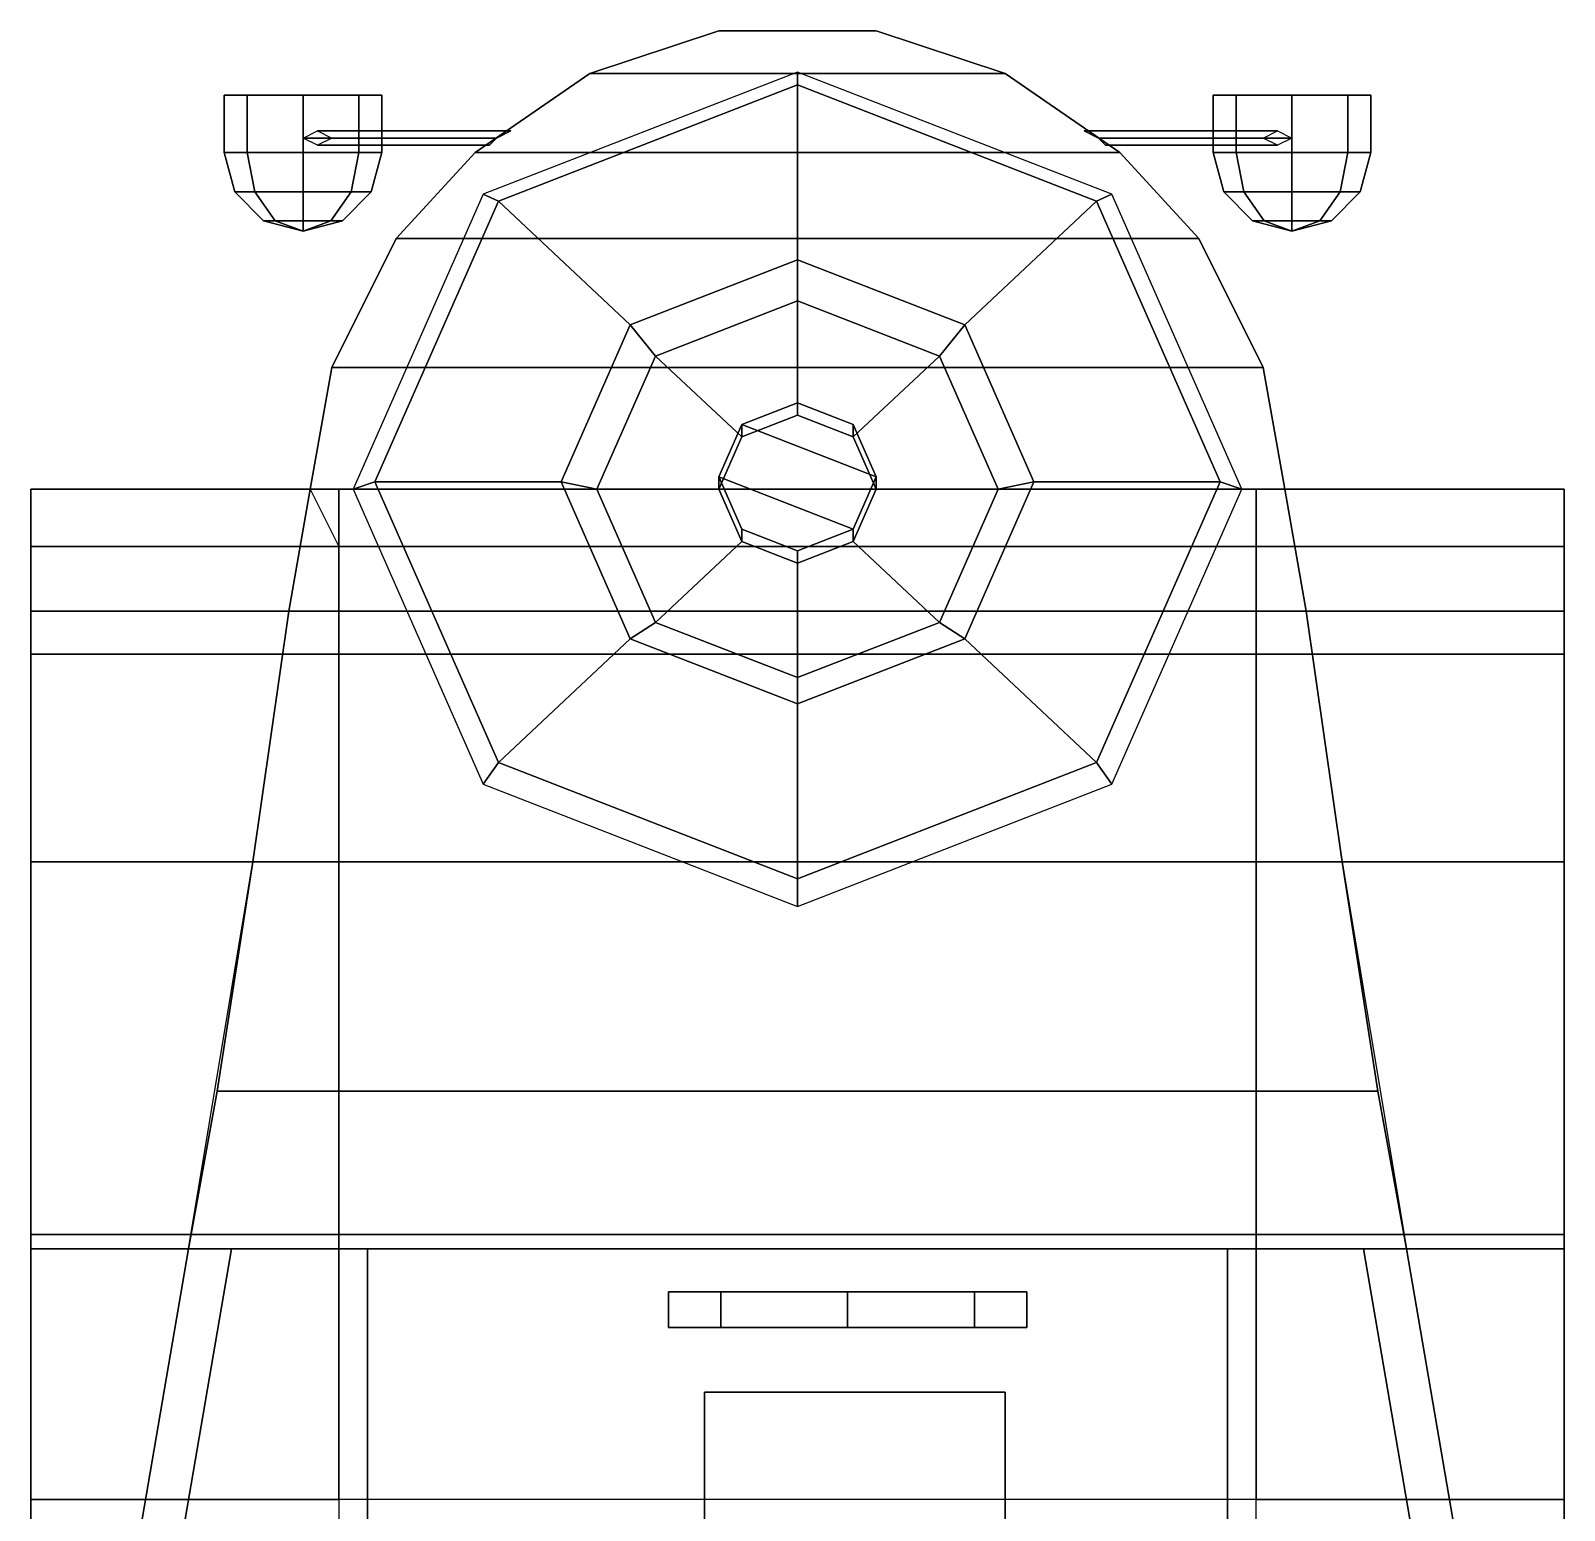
# Model space of a CAD drawing. Extents: x -1.17 to 1.17, y -2.49 to 3.22.
# Drawn here: x -1.07 to 1.07, y 1.155 to 3.22 of the extents above; entities that cross this region are included whole.
import ezdxf

# ---------------------------------------------------------------- set-up
doc = ezdxf.new("R2010")
doc.units = 0
doc.layers.get('0').update_dxf_attribs({"linetype": 'CONTINUOUS'})
doc.layers.add('MUDGUARDS', color=6, linetype='CONTINUOUS')

msp = doc.modelspace()

# ---------------------------------------------------------------- linework, layer by layer
for points in [[(-0.11, 3.22, 0.94), (-0.29, 3.16, 0.79), (-0.29, 3.16, 1), (-0.11, 3.22, 0.97)], [(-0.11, 3.22, 0.97), (-0.29, 3.16, 1), (0.29, 3.16, 1), (0.11, 3.22, 0.97)], [(0.11, 3.22, 0.94), (0.29, 3.16, 0.79), (-0.29, 3.16, 0.79), (-0.11, 3.22, 0.94)], [(0.11, 3.22, 0.97), (0.11, 3.22, 0.94), (-0.11, 3.22, 0.94), (-0.11, 3.22, 0.97)], [(0.29, 3.16, 1), (0.29, 3.16, 0.79), (0.11, 3.22, 0.94), (0.11, 3.22, 0.97)], [(-0.29, 3.16, 0.73), (-0.45, 3.05, 0.69), (-0.45, 3.05, 1.04), (-0.29, 3.16, 1)], [(-0.29, 3.16, 1), (-0.45, 3.05, 1.04), (0.45, 3.05, 1.04), (0.29, 3.16, 1)], [(0.29, 3.16, 0.73), (0.45, 3.05, 0.69), (-0.45, 3.05, 0.69), (-0.29, 3.16, 0.73)], [(0, 3.1621, 0.9966), (-0.4384, 2.9916, 1.0591), (-0.4172, 2.982, 1.0945), (0, 3.1443, 1.0351)], [(0.29, 3.16, 0.79), (0.29, 3.16, 0.73), (-0.29, 3.16, 0.73), (-0.29, 3.16, 0.79)], [(0.4384, 2.9916, 1.0591), (0, 3.1621, 0.9966), (0, 3.1443, 1.0351), (0.4172, 2.982, 1.0945)], [(0.45, 3.05, 1.04), (0.45, 3.05, 0.69), (0.29, 3.16, 0.73), (0.29, 3.16, 1)], [(-0.7678, 3.13, 0.9478), (-0.8, 3.13, 0.87), (-0.8, 3.05, 0.87), (-0.7678, 3.05, 0.9478)], [(-0.8, 3.13, 0.87), (-0.7678, 3.13, 0.7922), (-0.7678, 3.05, 0.7922), (-0.8, 3.05, 0.87)], [(-0.6122, 3.13, 0.9478), (-0.8, 3.13, 0.87), (-0.7678, 3.13, 0.9478), (-0.69, 3.13, 0.98)], [(-0.58, 3.13, 0.87), (-0.7678, 3.13, 0.7922), (-0.8, 3.13, 0.87), (-0.6122, 3.13, 0.9478)], [(-0.69, 3.13, 0.98), (-0.7678, 3.13, 0.9478), (-0.7678, 3.05, 0.9478), (-0.69, 3.05, 0.98)], [(-0.7678, 3.13, 0.7922), (-0.69, 3.13, 0.76), (-0.69, 3.05, 0.76), (-0.7678, 3.05, 0.7922)], [(-0.6122, 3.13, 0.7922), (-0.69, 3.13, 0.76), (-0.7678, 3.13, 0.7922), (-0.58, 3.13, 0.87)], [(-0.6122, 3.13, 0.9478), (-0.69, 3.13, 0.98), (-0.69, 3.05, 0.98), (-0.6122, 3.05, 0.9478)], [(-0.69, 3.13, 0.76), (-0.6122, 3.13, 0.7922), (-0.6122, 3.05, 0.7922), (-0.69, 3.05, 0.76)], [(-0.58, 3.13, 0.87), (-0.6122, 3.13, 0.9478), (-0.6122, 3.05, 0.9478), (-0.58, 3.05, 0.87)], [(-0.6122, 3.13, 0.7922), (-0.58, 3.13, 0.87), (-0.58, 3.05, 0.87), (-0.6122, 3.05, 0.7922)], [(0, 3.1443, 1.0351), (-0.4172, 2.982, 1.0945), (-0.2333, 2.8094, 1.1578), (0, 2.9002, 1.1246)], [(0.4172, 2.982, 1.0945), (0, 3.1443, 1.0351), (0, 2.9002, 1.1246), (0.2333, 2.8094, 1.1578)], [(0.8, 3.13, 0.87), (0.6122, 3.13, 0.7922), (0.58, 3.13, 0.87), (0.7678, 3.13, 0.9478)], [(0.7678, 3.13, 0.9478), (0.58, 3.13, 0.87), (0.6122, 3.13, 0.9478), (0.69, 3.13, 0.98)], [(0.6122, 3.13, 0.9478), (0.58, 3.13, 0.87), (0.58, 3.05, 0.87), (0.6122, 3.05, 0.9478)], [(0.58, 3.13, 0.87), (0.6122, 3.13, 0.7922), (0.6122, 3.05, 0.7922), (0.58, 3.05, 0.87)], [(0.7678, 3.13, 0.7922), (0.69, 3.13, 0.76), (0.6122, 3.13, 0.7922), (0.8, 3.13, 0.87)], [(0.6122, 3.13, 0.7922), (0.69, 3.13, 0.76), (0.69, 3.05, 0.76), (0.6122, 3.05, 0.7922)], [(0.69, 3.13, 0.98), (0.6122, 3.13, 0.9478), (0.6122, 3.05, 0.9478), (0.69, 3.05, 0.98)], [(0.69, 3.13, 0.76), (0.7678, 3.13, 0.7922), (0.7678, 3.05, 0.7922), (0.69, 3.05, 0.76)], [(0.7678, 3.13, 0.9478), (0.69, 3.13, 0.98), (0.69, 3.05, 0.98), (0.7678, 3.05, 0.9478)], [(0.8, 3.13, 0.87), (0.7678, 3.13, 0.9478), (0.7678, 3.05, 0.9478), (0.8, 3.05, 0.87)], [(0.7678, 3.13, 0.7922), (0.8, 3.13, 0.87), (0.8, 3.05, 0.87), (0.7678, 3.05, 0.7922)], [(-0.4, 3.08, 0.77), (-0.42, 3.07, 0.76), (-0.69, 3.07, 0.76), (-0.67, 3.08, 0.77)], [(-0.42, 3.07, 0.76), (-0.43, 3.06, 0.77), (-0.67, 3.06, 0.77), (-0.69, 3.07, 0.76)], [(-0.42, 3.07, 0.78), (-0.4, 3.08, 0.77), (-0.67, 3.08, 0.77), (-0.65, 3.07, 0.78)], [(-0.43, 3.06, 0.77), (-0.42, 3.07, 0.78), (-0.65, 3.07, 0.78), (-0.67, 3.06, 0.77)], [(0.42, 3.07, 0.76), (0.4, 3.08, 0.77), (0.67, 3.08, 0.77), (0.69, 3.07, 0.76)], [(0.4, 3.08, 0.77), (0.42, 3.07, 0.78), (0.65, 3.07, 0.78), (0.67, 3.08, 0.77)], [(0.43, 3.06, 0.77), (0.42, 3.07, 0.76), (0.69, 3.07, 0.76), (0.67, 3.06, 0.77)], [(0.42, 3.07, 0.78), (0.43, 3.06, 0.77), (0.67, 3.06, 0.77), (0.65, 3.07, 0.78)], [(-0.7574, 2.995, 0.9374), (-0.7678, 3.05, 0.9478), (-0.8, 3.05, 0.87), (-0.7853, 2.995, 0.87)], [(-0.7853, 2.995, 0.87), (-0.8, 3.05, 0.87), (-0.7678, 3.05, 0.7922), (-0.7574, 2.995, 0.8026)], [(-0.69, 2.995, 0.9653), (-0.69, 3.05, 0.98), (-0.7678, 3.05, 0.9478), (-0.7574, 2.995, 0.9374)], [(-0.7574, 2.995, 0.8026), (-0.7678, 3.05, 0.7922), (-0.69, 3.05, 0.76), (-0.69, 2.995, 0.7747)], [(-0.6226, 2.995, 0.9374), (-0.6122, 3.05, 0.9478), (-0.69, 3.05, 0.98), (-0.69, 2.995, 0.9653)], [(-0.69, 2.995, 0.7747), (-0.69, 3.05, 0.76), (-0.6122, 3.05, 0.7922), (-0.6226, 2.995, 0.8026)], [(-0.5947, 2.995, 0.87), (-0.58, 3.05, 0.87), (-0.6122, 3.05, 0.9478), (-0.6226, 2.995, 0.9374)], [(-0.6226, 2.995, 0.8026), (-0.6122, 3.05, 0.7922), (-0.58, 3.05, 0.87), (-0.5947, 2.995, 0.87)], [(-0.45, 3.05, 0.69), (-0.56, 2.93, 0.65), (-0.56, 2.93, 1.08), (-0.45, 3.05, 1.04)], [(-0.45, 3.05, 1.04), (-0.56, 2.93, 1.08), (0.56, 2.93, 1.08), (0.45, 3.05, 1.04)], [(0.45, 3.05, 0.69), (0.56, 2.93, 0.65), (-0.56, 2.93, 0.65), (-0.45, 3.05, 0.69)], [(0.56, 2.93, 1.08), (0.56, 2.93, 0.65), (0.45, 3.05, 0.69), (0.45, 3.05, 1.04)], [(0.6226, 2.995, 0.9374), (0.6122, 3.05, 0.9478), (0.58, 3.05, 0.87), (0.5947, 2.995, 0.87)], [(0.5947, 2.995, 0.87), (0.58, 3.05, 0.87), (0.6122, 3.05, 0.7922), (0.6226, 2.995, 0.8026)], [(0.6226, 2.995, 0.8026), (0.6122, 3.05, 0.7922), (0.69, 3.05, 0.76), (0.69, 2.995, 0.7747)], [(0.69, 2.995, 0.9653), (0.69, 3.05, 0.98), (0.6122, 3.05, 0.9478), (0.6226, 2.995, 0.9374)], [(0.69, 2.995, 0.7747), (0.69, 3.05, 0.76), (0.7678, 3.05, 0.7922), (0.7574, 2.995, 0.8026)], [(0.7574, 2.995, 0.9374), (0.7678, 3.05, 0.9478), (0.69, 3.05, 0.98), (0.69, 2.995, 0.9653)], [(0.7853, 2.995, 0.87), (0.8, 3.05, 0.87), (0.7678, 3.05, 0.9478), (0.7574, 2.995, 0.9374)], [(0.7574, 2.995, 0.8026), (0.7678, 3.05, 0.7922), (0.8, 3.05, 0.87), (0.7853, 2.995, 0.87)], [(-0.7289, 2.9547, 0.9089), (-0.7574, 2.995, 0.9374), (-0.7853, 2.995, 0.87), (-0.745, 2.9547, 0.87)], [(-0.745, 2.9547, 0.87), (-0.7853, 2.995, 0.87), (-0.7574, 2.995, 0.8026), (-0.7289, 2.9547, 0.8311)], [(-0.69, 2.9547, 0.925), (-0.69, 2.995, 0.9653), (-0.7574, 2.995, 0.9374), (-0.7289, 2.9547, 0.9089)], [(-0.7289, 2.9547, 0.8311), (-0.7574, 2.995, 0.8026), (-0.69, 2.995, 0.7747), (-0.69, 2.9547, 0.815)], [(-0.6511, 2.9547, 0.9089), (-0.6226, 2.995, 0.9374), (-0.69, 2.995, 0.9653), (-0.69, 2.9547, 0.925)], [(-0.69, 2.9547, 0.815), (-0.69, 2.995, 0.7747), (-0.6226, 2.995, 0.8026), (-0.6511, 2.9547, 0.8311)], [(-0.635, 2.9547, 0.87), (-0.5947, 2.995, 0.87), (-0.6226, 2.995, 0.9374), (-0.6511, 2.9547, 0.9089)], [(-0.6511, 2.9547, 0.8311), (-0.6226, 2.995, 0.8026), (-0.5947, 2.995, 0.87), (-0.635, 2.9547, 0.87)], [(-0.4384, 2.9916, 1.0591), (-0.62, 2.58, 1.21), (-0.59, 2.5903, 1.2382), (-0.4172, 2.982, 1.0945)], [(-0.4172, 2.982, 1.0945), (-0.59, 2.5903, 1.2382), (-0.33, 2.5903, 1.2382), (-0.2333, 2.8094, 1.1578)], [(0.59, 2.5903, 1.2382), (0.4172, 2.982, 1.0945), (0.2333, 2.8094, 1.1578), (0.33, 2.5903, 1.2382)], [(0.62, 2.58, 1.21), (0.4384, 2.9916, 1.0591), (0.4172, 2.982, 1.0945), (0.59, 2.5903, 1.2382)], [(0.6511, 2.9547, 0.9089), (0.6226, 2.995, 0.9374), (0.5947, 2.995, 0.87), (0.635, 2.9547, 0.87)], [(0.635, 2.9547, 0.87), (0.5947, 2.995, 0.87), (0.6226, 2.995, 0.8026), (0.6511, 2.9547, 0.8311)], [(0.69, 2.9547, 0.925), (0.69, 2.995, 0.9653), (0.6226, 2.995, 0.9374), (0.6511, 2.9547, 0.9089)], [(0.6511, 2.9547, 0.8311), (0.6226, 2.995, 0.8026), (0.69, 2.995, 0.7747), (0.69, 2.9547, 0.815)], [(0.7289, 2.9547, 0.9089), (0.7574, 2.995, 0.9374), (0.69, 2.995, 0.9653), (0.69, 2.9547, 0.925)], [(0.69, 2.9547, 0.815), (0.69, 2.995, 0.7747), (0.7574, 2.995, 0.8026), (0.7289, 2.9547, 0.8311)], [(0.745, 2.9547, 0.87), (0.7853, 2.995, 0.87), (0.7574, 2.995, 0.9374), (0.7289, 2.9547, 0.9089)], [(0.7289, 2.9547, 0.8311), (0.7574, 2.995, 0.8026), (0.7853, 2.995, 0.87), (0.745, 2.9547, 0.87)], [(-0.69, 2.94, 0.87), (-0.7289, 2.9547, 0.9089), (-0.745, 2.9547, 0.87), (-0.69, 2.94, 0.87)], [(-0.69, 2.94, 0.87), (-0.745, 2.9547, 0.87), (-0.7289, 2.9547, 0.8311), (-0.69, 2.94, 0.87)], [(-0.69, 2.94, 0.87), (-0.69, 2.9547, 0.925), (-0.7289, 2.9547, 0.9089), (-0.69, 2.94, 0.87)], [(-0.69, 2.94, 0.87), (-0.7289, 2.9547, 0.8311), (-0.69, 2.9547, 0.815), (-0.69, 2.94, 0.87)], [(-0.69, 2.94, 0.87), (-0.635, 2.9547, 0.87), (-0.6511, 2.9547, 0.9089), (-0.69, 2.94, 0.87)], [(-0.69, 2.94, 0.87), (-0.6511, 2.9547, 0.9089), (-0.69, 2.9547, 0.925), (-0.69, 2.94, 0.87)], [(-0.69, 2.94, 0.87), (-0.69, 2.9547, 0.815), (-0.6511, 2.9547, 0.8311), (-0.69, 2.94, 0.87)], [(-0.69, 2.94, 0.87), (-0.6511, 2.9547, 0.8311), (-0.635, 2.9547, 0.87), (-0.69, 2.94, 0.87)], [(0.69, 2.94, 0.87), (0.635, 2.9547, 0.87), (0.6511, 2.9547, 0.8311), (0.69, 2.94, 0.87)], [(0.69, 2.94, 0.87), (0.6511, 2.9547, 0.9089), (0.635, 2.9547, 0.87), (0.69, 2.94, 0.87)], [(0.69, 2.94, 0.87), (0.69, 2.9547, 0.925), (0.6511, 2.9547, 0.9089), (0.69, 2.94, 0.87)], [(0.69, 2.94, 0.87), (0.6511, 2.9547, 0.8311), (0.69, 2.9547, 0.815), (0.69, 2.94, 0.87)], [(0.69, 2.94, 0.87), (0.7289, 2.9547, 0.9089), (0.69, 2.9547, 0.925), (0.69, 2.94, 0.87)], [(0.69, 2.94, 0.87), (0.7289, 2.9547, 0.8311), (0.745, 2.9547, 0.87), (0.69, 2.94, 0.87)], [(0.69, 2.94, 0.87), (0.69, 2.9547, 0.815), (0.7289, 2.9547, 0.8311), (0.69, 2.94, 0.87)], [(0.69, 2.94, 0.87), (0.745, 2.9547, 0.87), (0.7289, 2.9547, 0.9089), (0.69, 2.94, 0.87)], [(-0.56, 2.93, 0.65), (-0.65, 2.75, 0.58), (-0.65, 2.75, 1.15), (-0.56, 2.93, 1.08)], [(-0.56, 2.93, 1.08), (-0.65, 2.75, 1.15), (0.65, 2.75, 1.15), (0.56, 2.93, 1.08)], [(0.56, 2.93, 0.65), (0.65, 2.75, 0.58), (-0.65, 2.75, 0.58), (-0.56, 2.93, 0.65)], [(0.65, 2.75, 1.15), (0.65, 2.75, 0.58), (0.56, 2.93, 0.65), (0.56, 2.93, 1.08)], [(0, 2.9002, 1.1246), (-0.2333, 2.8094, 1.1578), (-0.198, 2.7659, 1.1418), (0, 2.8429, 1.1136)], [(0.2333, 2.8094, 1.1578), (0, 2.9002, 1.1246), (0, 2.8429, 1.1136), (0.198, 2.7659, 1.1418)], [(-0.0778, 2.653, 1.1832), (0, 2.6833, 1.1721), (0, 2.8429, 1.1136), (-0.198, 2.7659, 1.1418)], [(0, 2.6833, 1.1721), (0.0778, 2.653, 1.1832), (0.198, 2.7659, 1.1418), (0, 2.8429, 1.1136)], [(-0.2333, 2.8094, 1.1578), (-0.33, 2.5903, 1.2382), (-0.28, 2.58, 1.21), (-0.198, 2.7659, 1.1418)], [(0.33, 2.5903, 1.2382), (0.2333, 2.8094, 1.1578), (0.198, 2.7659, 1.1418), (0.28, 2.58, 1.21)], [(-0.11, 2.58, 1.21), (-0.0778, 2.653, 1.1832), (-0.198, 2.7659, 1.1418), (-0.28, 2.58, 1.21)], [(0.0778, 2.653, 1.1832), (0.11, 2.58, 1.21), (0.28, 2.58, 1.21), (0.198, 2.7659, 1.1418)], [(0.65, 2.75, 0.58), (0.68, 2.58, 0.52), (-0.68, 2.58, 0.52), (-0.65, 2.75, 0.58)], [(-0.65, 2.75, 0.58), (-0.68, 2.58, 0.52), (-0.68, 2.58, 1.21), (-0.65, 2.75, 1.15)], [(-0.65, 2.75, 1.15), (-0.68, 2.58, 1.21), (0.68, 2.58, 1.21), (0.65, 2.75, 1.15)], [(0.68, 2.58, 1.21), (0.68, 2.58, 0.52), (0.65, 2.75, 0.58), (0.65, 2.75, 1.15)], [(-0.0778, 2.6702, 1.2302), (0.11, 2.5972, 1.2569), (0.0778, 2.6702, 1.2302), (0, 2.7005, 1.2191)], [(-0.0778, 2.6702, 1.2302), (0, 2.7005, 1.2191), (0, 2.6833, 1.1721), (-0.0778, 2.653, 1.1832)], [(0, 2.7005, 1.2191), (0.0778, 2.6702, 1.2302), (0.0778, 2.653, 1.1832), (0, 2.6833, 1.1721)], [(-0.11, 2.5972, 1.2569), (-0.0778, 2.6702, 1.2302), (-0.0778, 2.653, 1.1832), (-0.11, 2.58, 1.21)], [(-0.11, 2.5972, 1.2569), (0.0778, 2.5242, 1.2837), (0.11, 2.5972, 1.2569), (-0.0778, 2.6702, 1.2302)], [(0.0778, 2.6702, 1.2302), (0.11, 2.5972, 1.2569), (0.11, 2.58, 1.21), (0.0778, 2.653, 1.1832)], [(-0.62, 2.58, 1.21), (-0.4384, 2.1684, 1.3609), (-0.4172, 2.1986, 1.3818), (-0.59, 2.5903, 1.2382)], [(-0.59, 2.5903, 1.2382), (-0.4172, 2.1986, 1.3818), (-0.2333, 2.3712, 1.3185), (-0.33, 2.5903, 1.2382)], [(-0.33, 2.5903, 1.2382), (-0.2333, 2.3712, 1.3185), (-0.198, 2.3941, 1.2782), (-0.28, 2.58, 1.21)], [(-0.0778, 2.5242, 1.2837), (-0.11, 2.5972, 1.2569), (-0.11, 2.58, 1.21), (-0.0778, 2.507, 1.2368)], [(-0.0778, 2.5242, 1.2837), (0, 2.4939, 1.2948), (0.0778, 2.5242, 1.2837), (-0.11, 2.5972, 1.2569)], [(0.11, 2.5972, 1.2569), (0.0778, 2.5242, 1.2837), (0.0778, 2.507, 1.2368), (0.11, 2.58, 1.21)], [(0.2333, 2.3712, 1.3185), (0.33, 2.5903, 1.2382), (0.28, 2.58, 1.21), (0.198, 2.3941, 1.2782)], [(0.4172, 2.1986, 1.3818), (0.59, 2.5903, 1.2382), (0.33, 2.5903, 1.2382), (0.2333, 2.3712, 1.3185)], [(0.4384, 2.1684, 1.3609), (0.62, 2.58, 1.21), (0.59, 2.5903, 1.2382), (0.4172, 2.1986, 1.3818)], [(-0.68, 2.58, 1.21), (-0.71, 2.41, 1.28), (0.71, 2.41, 1.28), (0.68, 2.58, 1.21)], [(-0.68, 2.58, 0.76), (-0.71, 2.41, 1.25), (-0.71, 2.41, 1.28), (-0.68, 2.58, 1.21)], [(-0.64, 2.58, 0.52), (-0.64, 2.5, 0.49), (-0.64, 2.5, 0.79), (-0.64, 2.58, 0.76)], [(0.64, 2.58, 0.52), (0.64, 2.5, 0.49), (-0.64, 2.5, 0.49), (-0.64, 2.58, 0.52)], [(-0.0778, 2.507, 1.2368), (-0.11, 2.58, 1.21), (-0.28, 2.58, 1.21), (-0.198, 2.3941, 1.2782)], [(0.11, 2.58, 1.21), (0.0778, 2.507, 1.2368), (0.198, 2.3941, 1.2782), (0.28, 2.58, 1.21)], [(0.64, 2.5, 0.79), (0.64, 2.5, 0.49), (0.64, 2.58, 0.52), (0.64, 2.58, 0.76)], [(0.71, 2.41, 1.28), (0.71, 2.41, 1.25), (0.68, 2.58, 0.76), (0.68, 2.58, 1.21)], [(0, 2.4767, 1.2479), (-0.0778, 2.507, 1.2368), (-0.198, 2.3941, 1.2782), (0, 2.3171, 1.3064)], [(0, 2.4939, 1.2948), (-0.0778, 2.5242, 1.2837), (-0.0778, 2.507, 1.2368), (0, 2.4767, 1.2479)], [(0.0778, 2.5242, 1.2837), (0, 2.4939, 1.2948), (0, 2.4767, 1.2479), (0.0778, 2.507, 1.2368)], [(0.0778, 2.507, 1.2368), (0, 2.4767, 1.2479), (0, 2.3171, 1.3064), (0.198, 2.3941, 1.2782)], [(-0.64, 2.5, 0.49), (-0.64, 2.35, 0.49), (-0.64, 2.35, 1.21), (-0.64, 2.5, 0.79)], [(0.64, 2.5, 0.49), (0.64, 2.35, 0.49), (-0.64, 2.35, 0.49), (-0.64, 2.5, 0.49)], [(0.64, 2.35, 1.21), (0.64, 2.35, 0.49), (0.64, 2.5, 0.49), (0.64, 2.5, 0.79)], [(-0.71, 2.41, 1.28), (-0.76, 2.06, 1.4), (0.76, 2.06, 1.4), (0.71, 2.41, 1.28)], [(-0.71, 2.41, 1.25), (-0.76, 2.06, 1.38), (-0.76, 2.06, 1.4), (-0.71, 2.41, 1.28)], [(0.76, 2.06, 1.4), (0.76, 2.06, 1.38), (0.71, 2.41, 1.25), (0.71, 2.41, 1.28)], [(-0.2333, 2.3712, 1.3185), (0, 2.2805, 1.3518), (0, 2.3171, 1.3064), (-0.198, 2.3941, 1.2782)], [(0, 2.2805, 1.3518), (0.2333, 2.3712, 1.3185), (0.198, 2.3941, 1.2782), (0, 2.3171, 1.3064)], [(-0.4172, 2.1986, 1.3818), (0, 2.0364, 1.4413), (0, 2.2805, 1.3518), (-0.2333, 2.3712, 1.3185)], [(0, 2.0364, 1.4413), (0.4172, 2.1986, 1.3818), (0.2333, 2.3712, 1.3185), (0, 2.2805, 1.3518)], [(-0.64, 2.35, 0.49), (-0.64, 2.06, 0.49), (-0.64, 2.06, 1.32), (-0.64, 2.35, 1.21)], [(0.64, 2.35, 0.49), (0.64, 2.06, 0.49), (-0.64, 2.06, 0.49), (-0.64, 2.35, 0.49)], [(0.64, 2.06, 1.32), (0.64, 2.06, 0.49), (0.64, 2.35, 0.49), (0.64, 2.35, 1.21)], [(-0.4384, 2.1684, 1.3609), (0, 1.9979, 1.4234), (0, 2.0364, 1.4413), (-0.4172, 2.1986, 1.3818)], [(0, 1.9979, 1.4234), (0.4384, 2.1684, 1.3609), (0.4172, 2.1986, 1.3818), (0, 2.0364, 1.4413)], [(-0.76, 2.06, 1.38), (-0.81, 1.74, 1.38), (-0.81, 1.74, 1.52), (-0.76, 2.06, 1.4)], [(-0.76, 2.06, 1.4), (-0.81, 1.74, 1.52), (0.81, 1.74, 1.52), (0.76, 2.06, 1.4)], [(-0.64, 2.06, 0.49), (-0.64, 1.54, 0.49), (-0.64, 1.54, 1.32), (-0.64, 2.06, 1.32)], [(0.64, 2.06, 0.49), (0.64, 1.54, 0.49), (-0.64, 1.54, 0.49), (-0.64, 2.06, 0.49)], [(0.64, 1.54, 1.32), (0.64, 1.54, 0.49), (0.64, 2.06, 0.49), (0.64, 2.06, 1.32)], [(0.81, 1.74, 1.52), (0.81, 1.74, 1.38), (0.76, 2.06, 1.38), (0.76, 2.06, 1.4)], [(-0.81, 1.74, 1.38), (-0.85, 1.52, 1.38), (-0.85, 1.52, 1.52), (-0.81, 1.74, 1.52)], [(-0.81, 1.74, 1.52), (-0.85, 1.52, 1.52), (0.85, 1.52, 1.52), (0.81, 1.74, 1.52)], [(0.85, 1.52, 1.52), (0.85, 1.52, 1.38), (0.81, 1.74, 1.38), (0.81, 1.74, 1.52)], [(-0.85, 1.52, 1.38), (-0.92, 1.11, 0.98), (-0.92, 1.11, 1.52), (-0.85, 1.52, 1.52)], [(-0.85, 1.52, 1.52), (-0.92, 1.11, 1.52), (-0.86, 1.11, 1.52), (-0.79, 1.52, 1.52)], [(-0.86, 1.11, 1.52), (-0.86, 1.11, 0.98), (-0.79, 1.52, 1.38), (-0.79, 1.52, 1.52)], [(-0.79, 1.52, 1.38), (-0.86, 1.11, 1.38), (-0.6, 1.11, 1.38), (-0.6, 1.52, 1.38)], [(-0.79, 1.52, 1.38), (0.79, 1.52, 1.38), (0.79, 1.52, 1.52), (-0.79, 1.52, 1.52)], [(-0.64, 1.54, 0.49), (-0.64, 1.17, 0.49), (-0.64, 1.17, 0.95), (-0.64, 1.54, 1.32)], [(0.64, 1.54, 0.49), (0.64, 1.17, 0.49), (-0.64, 1.17, 0.49), (-0.64, 1.54, 0.49)], [(-0.6, 1.52, 0.72), (0.6, 1.52, 0.72), (0.6, 1.52, 1.38), (-0.6, 1.52, 1.38)], [(-0.6, 1.11, 1.38), (-0.6, 1.11, 0.72), (-0.6, 1.52, 0.72), (-0.6, 1.52, 1.38)], [(-0.6, 1.52, 0.72), (-0.6, 1.11, 0.72), (0.6, 1.11, 0.72), (0.6, 1.52, 0.72)], [(0.6, 1.52, 1.38), (0.6, 1.11, 1.38), (0.86, 1.11, 1.38), (0.79, 1.52, 1.38)], [(0.6, 1.52, 0.72), (0.6, 1.11, 0.72), (0.6, 1.11, 1.38), (0.6, 1.52, 1.38)], [(0.64, 1.17, 0.95), (0.64, 1.17, 0.49), (0.64, 1.54, 0.49), (0.64, 1.54, 1.32)], [(0.79, 1.52, 1.52), (0.86, 1.11, 1.52), (0.92, 1.11, 1.52), (0.85, 1.52, 1.52)], [(0.79, 1.52, 1.38), (0.86, 1.11, 0.98), (0.86, 1.11, 1.52), (0.79, 1.52, 1.52)], [(0.92, 1.11, 1.52), (0.92, 1.11, 0.98), (0.85, 1.52, 1.38), (0.85, 1.52, 1.52)], [(-0.1068, 1.46, 1.5268), (-0.18, 1.46, 1.35), (-0.18, 1.41, 1.35), (-0.1068, 1.41, 1.5268)], [(-0.18, 1.46, 1.35), (-0.1068, 1.46, 1.1732), (-0.1068, 1.41, 1.1732), (-0.18, 1.41, 1.35)], [(0.2468, 1.46, 1.5268), (-0.18, 1.46, 1.35), (-0.1068, 1.46, 1.5268), (0.07, 1.46, 1.6)], [(0.32, 1.46, 1.35), (-0.1068, 1.46, 1.1732), (-0.18, 1.46, 1.35), (0.2468, 1.46, 1.5268)], [(0.07, 1.46, 1.6), (-0.1068, 1.46, 1.5268), (-0.1068, 1.41, 1.5268), (0.07, 1.41, 1.6)], [(-0.1068, 1.46, 1.1732), (0.07, 1.46, 1.1), (0.07, 1.41, 1.1), (-0.1068, 1.41, 1.1732)], [(0.2468, 1.46, 1.1732), (0.07, 1.46, 1.1), (-0.1068, 1.46, 1.1732), (0.32, 1.46, 1.35)], [(0.2468, 1.46, 1.5268), (0.07, 1.46, 1.6), (0.07, 1.41, 1.6), (0.2468, 1.41, 1.5268)], [(0.07, 1.46, 1.1), (0.2468, 1.46, 1.1732), (0.2468, 1.41, 1.1732), (0.07, 1.41, 1.1)], [(0.32, 1.46, 1.35), (0.2468, 1.46, 1.5268), (0.2468, 1.41, 1.5268), (0.32, 1.41, 1.35)], [(0.2468, 1.46, 1.1732), (0.32, 1.46, 1.35), (0.32, 1.41, 1.35), (0.2468, 1.41, 1.1732)], [(-0.1068, 1.41, 1.1732), (0.32, 1.41, 1.35), (0.2468, 1.41, 1.5268), (-0.18, 1.41, 1.35)], [(-0.18, 1.41, 1.35), (0.2468, 1.41, 1.5268), (0.07, 1.41, 1.6), (-0.1068, 1.41, 1.5268)], [(0.07, 1.41, 1.1), (0.2468, 1.41, 1.1732), (0.32, 1.41, 1.35), (-0.1068, 1.41, 1.1732)], [(-0.13, 1.32, 0.72), (-0.13, 0.98, 0.72), (-0.13, 0.98, 1.01), (-0.13, 1.32, 1.01)], [(-0.13, 0.98, 1.01), (0.29, 0.98, 1.01), (0.29, 1.32, 1.01), (-0.13, 1.32, 1.01)], [(-0.13, 1.32, 1.01), (0.29, 1.32, 1.01), (0.29, 1.32, 0.72), (-0.13, 1.32, 0.72)], [(0.29, 1.32, 1.01), (0.29, 0.98, 1.01), (0.29, 0.98, 0.72), (0.29, 1.32, 0.72)]]:
    msp.add_3dface(points)
at = {"layer": 'MUDGUARDS'}
for points in [[(-1.07, 2.58, 0.76), (-1.07, 2.5, 0.79), (-1.07, 2.35, 1.21), (-1.07, 2.41, 1.25)], [(-0.71, 2.41, 1.25), (-0.68, 2.58, 0.76), (-1.07, 2.58, 0.76), (-1.07, 2.41, 1.25)], [(-0.68, 2.58, 0.76), (-0.64, 2.5, 0.79), (-1.07, 2.5, 0.79), (-1.07, 2.58, 0.76)], [(1.07, 2.58, 0.76), (1.07, 2.5, 0.79), (0.64, 2.5, 0.79), (0.64, 2.58, 0.76)], [(1.07, 2.41, 1.25), (1.07, 2.58, 0.76), (0.68, 2.58, 0.76), (0.71, 2.41, 1.25)], [(1.07, 2.35, 1.21), (1.07, 2.5, 0.79), (1.07, 2.58, 0.76), (1.07, 2.41, 1.25)], [(-1.07, 2.35, 1.21), (-1.07, 2.5, 0.79), (-0.64, 2.5, 0.79), (-0.64, 2.35, 1.21)], [(0.64, 2.35, 1.21), (0.64, 2.5, 0.79), (1.07, 2.5, 0.79), (1.07, 2.35, 1.21)], [(-1.07, 2.41, 1.25), (-1.07, 2.35, 1.21), (-1.07, 2.06, 1.32), (-1.07, 2.06, 1.38)], [(-0.76, 2.06, 1.38), (-0.71, 2.41, 1.25), (-1.07, 2.41, 1.25), (-1.07, 2.06, 1.38)], [(1.07, 2.06, 1.38), (1.07, 2.41, 1.25), (0.71, 2.41, 1.25), (0.76, 2.06, 1.38)], [(1.07, 2.06, 1.32), (1.07, 2.35, 1.21), (1.07, 2.41, 1.25), (1.07, 2.06, 1.38)], [(-1.07, 2.06, 1.32), (-1.07, 2.35, 1.21), (-0.64, 2.35, 1.21), (-0.64, 2.06, 1.32)], [(0.64, 2.06, 1.32), (0.64, 2.35, 1.21), (1.07, 2.35, 1.21), (1.07, 2.06, 1.32)], [(-0.85, 1.52, 1.38), (-0.76, 2.06, 1.38), (-1.07, 2.06, 1.38), (-1.07, 1.52, 1.38)], [(-1.07, 2.06, 1.38), (-1.07, 2.06, 1.32), (-1.07, 1.54, 1.32), (-1.07, 1.52, 1.38)], [(-1.07, 1.54, 1.32), (-1.07, 2.06, 1.32), (-0.64, 2.06, 1.32), (-0.64, 1.54, 1.32)], [(0.64, 1.54, 1.32), (0.64, 2.06, 1.32), (1.07, 2.06, 1.32), (1.07, 1.54, 1.32)], [(1.07, 1.52, 1.38), (1.07, 2.06, 1.38), (0.76, 2.06, 1.38), (0.85, 1.52, 1.38)], [(1.07, 1.54, 1.32), (1.07, 2.06, 1.32), (1.07, 2.06, 1.38), (1.07, 1.52, 1.38)], [(-1.07, 1.52, 1.38), (-1.07, 1.54, 1.32), (-1.07, 1.17, 0.95), (-1.07, 1.11, 0.98)], [(-1.07, 1.17, 0.95), (-1.07, 1.54, 1.32), (-0.64, 1.54, 1.32), (-0.64, 1.17, 0.95)], [(-0.92, 1.11, 0.98), (-0.85, 1.52, 1.38), (-1.07, 1.52, 1.38), (-1.07, 1.11, 0.98)], [(0.64, 1.17, 0.95), (0.64, 1.54, 1.32), (1.07, 1.54, 1.32), (1.07, 1.17, 0.95)], [(1.07, 1.11, 0.98), (1.07, 1.52, 1.38), (0.85, 1.52, 1.38), (0.92, 1.11, 0.98)], [(1.07, 1.17, 0.95), (1.07, 1.54, 1.32), (1.07, 1.52, 1.38), (1.07, 1.11, 0.98)], [(-1.07, 1.11, 0.98), (-1.07, 1.17, 0.95), (-1.07, 1.17, 0.46), (-1.07, 1.11, 0.43)], [(-1.07, 1.17, 0.46), (-1.07, 1.17, 0.95), (-0.64, 1.17, 0.95), (-0.64, 1.17, 0.46)], [(-1.07, 1.11, 0.43), (-1.07, 1.17, 0.46), (-0.64, 1.17, 0.46), (-0.64, 1.11, 0.43)], [(0.64, 1.17, 0.46), (0.64, 1.17, 0.95), (1.07, 1.17, 0.95), (1.07, 1.17, 0.46)], [(0.64, 1.11, 0.43), (0.64, 1.17, 0.46), (1.07, 1.17, 0.46), (1.07, 1.11, 0.43)], [(1.07, 1.17, 0.46), (1.07, 1.17, 0.95), (1.07, 1.11, 0.98), (1.07, 1.11, 0.43)]]:
    msp.add_3dface(points, dxfattribs=at)

doc.saveas('drawing.dxf')
